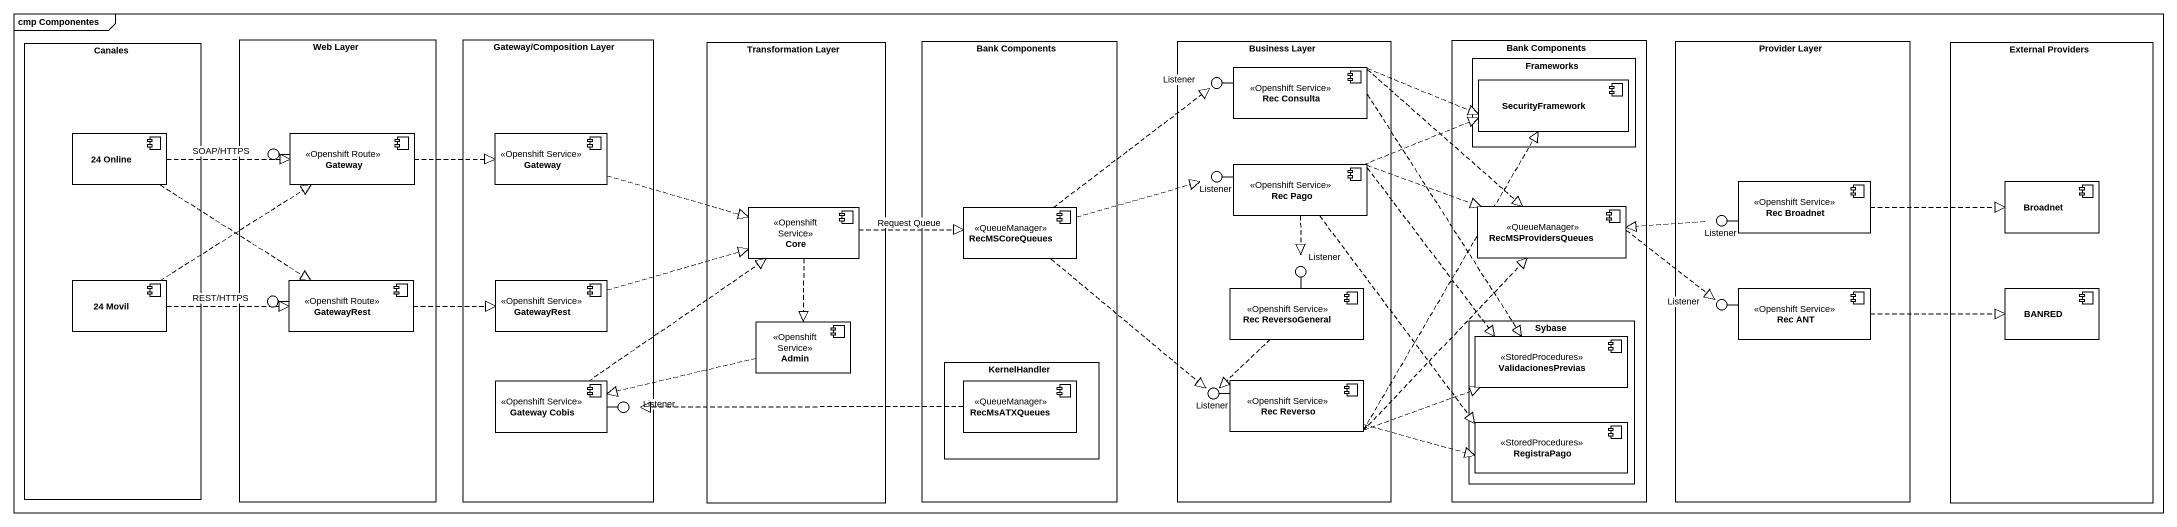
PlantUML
@startuml
mainframe cmp Componentes
rectangle "Web Layer" as Web_Layer {
  component Gateway <<Openshift Route>>
  component GatewayRest <<Openshift Route>>
}
rectangle "Gateway/Composition Layer" as Gateway_Composition_Layer {
  component "Gateway" as Gateway_2 <<Openshift Service>>
  component "GatewayRest" as GatewayRest_2 <<Openshift Service>>
  component "Gateway Cobis" as Gateway_Cobis <<Openshift Service>>
}
rectangle "Bank Components" as Bank_Components {
  component RecMSCoreQueues <<QueueManager>>
  rectangle KernelHandler {
    component RecMsATXQueues <<QueueManager>>
  }
}
rectangle "Business Layer" as Business_Layer {
  component "Rec Consulta" as Rec_Consulta <<Openshift Service>>
  component "Rec Pago" as Rec_Pago <<Openshift Service>>
  component "Rec ReversoGeneral" as Rec_ReversoGeneral <<Openshift Service>>
  component "Rec Reverso" as Rec_Reverso <<Openshift Service>>
}
rectangle "Bank Components" as Bank_Components_2 {
  rectangle Frameworks {
    component SecurityFramework
  }
  component RecMSProvidersQueues <<QueueManager>>
  rectangle Sybase {
    component ValidacionesPrevias <<StoredProcedures>>
    component RegistraPago <<StoredProcedures>>
  }
}
rectangle "Provider Layer" as Provider_Layer {
  component "Rec Broadnet" as Rec_Broadnet <<Openshift Service>>
  component "Rec ANT" as Rec_ANT <<Openshift Service>>
}
rectangle Canales {
  component "24 Online" as c24_Online
  component "24 Movil" as c24_Movil
}
rectangle "Transformation Layer" as Transformation_Layer {
  component Core <<Openshift Service>>
  component Admin <<Openshift Service>>
}
() Listener
rectangle "External Providers" as External_Providers {
  component Broadnet
  component BANRED
}
() "SOAP/HTTPS" as SOAP_HTTPS
() "Listener" as Listener_2
() "Listener" as Listener_3
() "Listener" as Listener_4
() "REST/HTTPS" as REST_HTTPS
() "Listener" as Listener_5
() "Listener" as Listener_6
() "Listener" as Listener_7
Rec_Consulta -left- Listener
Gateway -left- SOAP_HTTPS
Rec_Pago -left- Listener_2
Rec_Broadnet -left- Listener_3
Rec_ReversoGeneral -up- Listener_4
GatewayRest -left- REST_HTTPS
Rec_ANT -left- Listener_5
Rec_Reverso -left- Listener_6
Gateway_Cobis -right- Listener_7
Rec_Consulta .right.|> SecurityFramework
Rec_Consulta .right.|> RecMSProvidersQueues
Rec_Consulta ..|> ValidacionesPrevias
c24_Online .right.|> Gateway
c24_Online ..|> GatewayRest
Gateway .right.|> Gateway_2
Gateway_2 .right.|> Core
Rec_Pago .right.|> SecurityFramework
Rec_Pago .right.|> RecMSProvidersQueues
Rec_Pago ..|> Listener_4
Rec_Pago ..|> ValidacionesPrevias
Rec_Pago ..|> RegistraPago
Rec_Broadnet .right.|> Broadnet
Core .right.|> RecMSCoreQueues : Request Queue
Core ..|> Admin
RecMSCoreQueues .up.|> Listener
RecMSCoreQueues .right.|> Listener_2
RecMSCoreQueues ..|> Listener_6
RecMSProvidersQueues .right.|> Listener_5
Listener_3 .left.|> RecMSProvidersQueues
c24_Movil .up.|> Gateway
c24_Movil .right.|> GatewayRest
GatewayRest .right.|> GatewayRest_2
GatewayRest_2 .right.|> Core
Rec_ReversoGeneral ..|> Listener_6
Rec_ANT .right.|> BANRED
Admin .left.|> Gateway_Cobis
Gateway_Cobis .up.|> Core
RecMsATXQueues .left.|> Listener_7
Rec_Reverso .up.|> SecurityFramework
Rec_Reverso .up.|> RecMSProvidersQueues
Rec_Reverso .right.|> ValidacionesPrevias
Rec_Reverso .right.|> RegistraPago
@enduml
